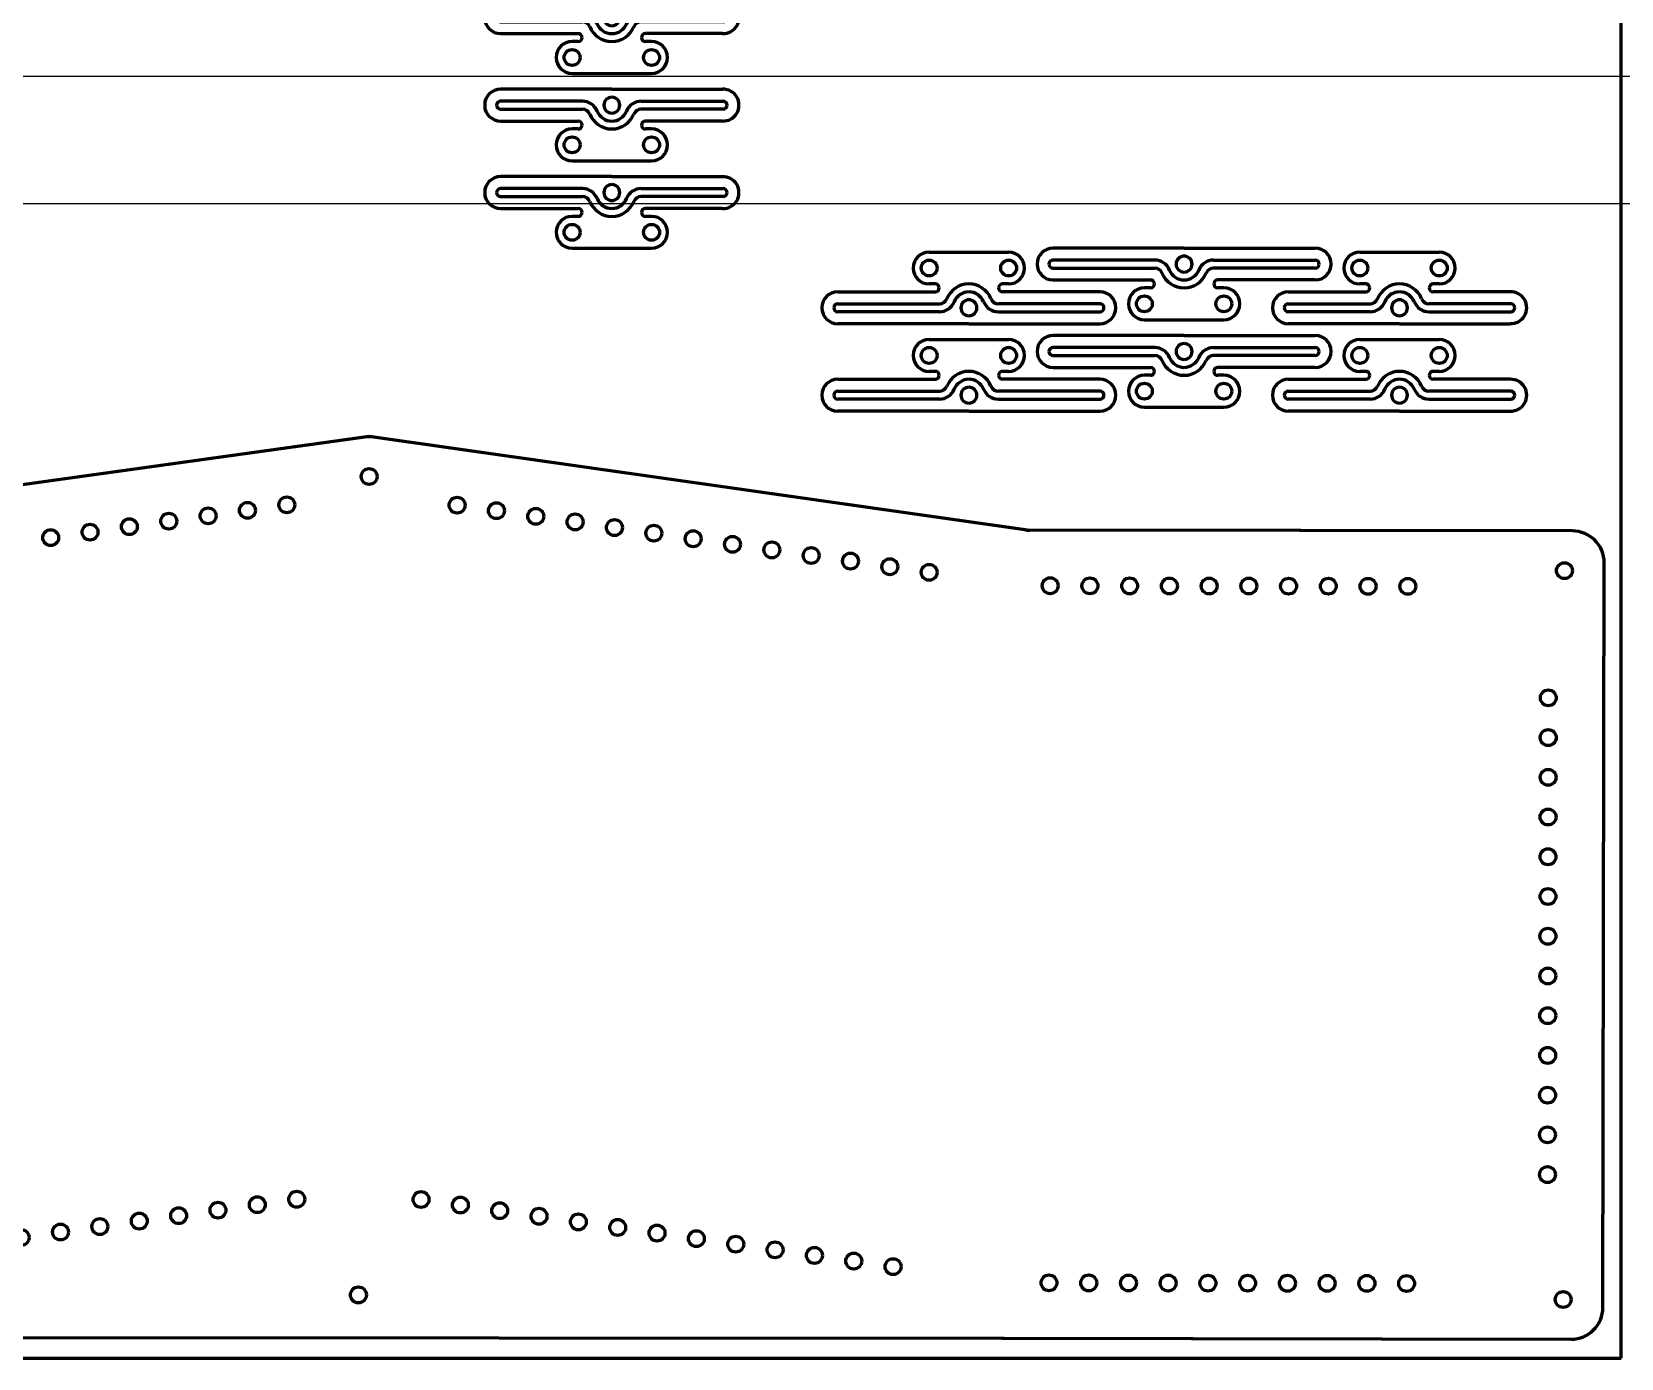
# Model space of a CAD drawing. Header units: millimetres. Extents: x -679 to -279, y -557 to -57.
# Drawn here: x -478.6 to -278.6, y -557.4 to -390.5 of the extents above; entities that cross this region are included whole.
import ezdxf

# ---------------------------------------------------------------- set-up
doc = ezdxf.new("R2010")
doc.units = ezdxf.units.MM
doc.linetypes.add('K5LT_BASIC', pattern=[0])
doc.linetypes.add('K5LT_THIN', pattern=[0])

# ---------------------------------------------------------------- blocks, each defined once
blk = doc.blocks.new('U0')
at = {"color": 150, "linetype": 'K5LT_BASIC', "lineweight": 60, "true_color": 0x0080ff}
for p, q in [((-278.64, -557.4), (-278.64, -57.4)), ((-678.64, -557.4), (-278.64, -557.4))]:
    blk.add_line(p, q, dxfattribs=at)
blk = doc.blocks.new('U27')
at = {"color": 7, "linetype": 'K5LT_THIN', "lineweight": 18}
for p, q in [((-541.52, -547.72), (-541.52, -551.72)), ((-543.52, -549.71), (-539.52, -549.72))]:
    blk.add_line(p, q, dxfattribs=at)
blk = doc.blocks.new('U28')
at = {"color": 7, "linetype": 'K5LT_THIN', "lineweight": 18}
for p, q in [((-553.52, -551.69), (-553.52, -547.69)), ((-555.52, -549.69), (-551.52, -549.7))]:
    blk.add_line(p, q, dxfattribs=at)
blk = doc.blocks.new('U29')
at = {"color": 7, "linetype": 'K5LT_THIN', "lineweight": 18}
for p, q in [((-553.52, -551.69), (-553.52, -547.69)), ((-555.52, -549.69), (-551.52, -549.7))]:
    blk.add_line(p, q, dxfattribs=at)
blk = doc.blocks.new('U30')
at = {"color": 7, "linetype": 'K5LT_THIN', "lineweight": 18}
for p, q in [((-541.52, -547.72), (-541.52, -551.72)), ((-543.52, -549.71), (-539.52, -549.72))]:
    blk.add_line(p, q, dxfattribs=at)
blk = doc.blocks.new('U31')
at = {"color": 7, "linetype": 'K5LT_THIN', "lineweight": 18}
for p, q in [((-553.51, -542.69), (-553.5, -538.69)), ((-555.51, -540.69), (-551.51, -540.7))]:
    blk.add_line(p, q, dxfattribs=at)
blk = doc.blocks.new('U32')
at = {"color": 7, "linetype": 'K5LT_THIN', "lineweight": 18}
for p, q in [((-541.5, -538.72), (-541.51, -542.72)), ((-543.51, -540.71), (-539.51, -540.72))]:
    blk.add_line(p, q, dxfattribs=at)
blk = doc.blocks.new('U26')
at = {"color": 150, "linetype": 'K5LT_BASIC', "lineweight": 60, "true_color": 0x0080ff}
for p, q in [((-436.18, -441.4), (-519.61, -453.02)), ((-436.74, -441.47), (-519.33, -452.98)), ((-353.38, -453.18), (-436.18, -441.4)), ((-353.65, -453.14), (-435.62, -441.47)), ((-580.36, -452.92), (-519.89, -453.02)), ((-580.36, -452.92), (-519.61, -453.02)), ((-284.78, -453.29), (-353.38, -453.18)), ((-284.78, -453.29), (-353.1, -453.18)), ((-584.36, -456.91), (-584.52, -550.64)), ((-584.36, -456.91), (-584.52, -550.64)), ((-280.94, -551.02), (-280.78, -457.3)), ((-280.94, -551.02), (-280.78, -457.3)), ((-551.51, -540.7), (-543.51, -540.71)), ((-553.53, -552.69), (-553.51, -542.69)), ((-541.51, -542.72), (-541.53, -552.72)), ((-580.53, -554.65), (-555.53, -554.69)), ((-580.53, -554.65), (-555.53, -554.69)), ((-539.53, -554.72), (-519.81, -554.75)), ((-539.53, -554.72), (-519.53, -554.75)), ((-519.81, -554.75), (-356.28, -554.89)), ((-356.56, -554.89), (-284.95, -555.01)), ((-356.28, -554.89), (-284.95, -555.01))]:
    blk.add_line(p, q, dxfattribs=at)
for centre in [(-436.19, -446.44), (-451.5, -450.69), (-446.55, -450), (-425.12, -450.04), (-420.17, -450.74), (-466.36, -452.75), (-461.4, -452.06), (-456.45, -451.38), (-415.22, -451.45), (-410.27, -452.15), (-405.32, -452.86), (-481.21, -454.81), (-476.26, -454.13), (-471.31, -453.44), (-400.37, -453.56), (-395.42, -454.27), (-390.47, -454.97), (-496.07, -456.88), (-491.12, -456.19), (-486.17, -455.5), (-385.52, -455.67), (-380.57, -456.38), (-579.36, -457.92), (-505.98, -458.25), (-501.02, -457.56), (-375.62, -457.08), (-370.67, -457.79), (-365.72, -458.49), (-285.78, -458.29), (-562.37, -459.95), (-557.37, -459.96), (-552.37, -459.97), (-547.37, -459.97), (-542.37, -459.98), (-537.37, -459.99), (-532.37, -460), (-527.37, -460.01), (-350.49, -460.18), (-345.49, -460.19), (-340.49, -460.2), (-335.49, -460.21), (-330.49, -460.22), (-325.49, -460.22), (-320.49, -460.23), (-315.49, -460.24), (-310.49, -460.25), (-305.49, -460.26), (-577.39, -473.79), (-287.81, -474.29), (-577.4, -478.79), (-287.82, -479.29), (-577.41, -483.79), (-287.83, -484.29), (-577.42, -488.79), (-287.84, -489.29), (-577.43, -493.79), (-287.85, -494.29), (-577.43, -498.79), (-287.85, -499.29), (-577.44, -503.79), (-287.86, -504.29), (-577.45, -508.79), (-287.87, -509.29), (-577.46, -513.79), (-287.88, -514.29), (-577.47, -518.79), (-287.89, -519.29), (-577.48, -523.79), (-287.9, -524.29), (-577.49, -528.79), (-287.91, -529.29), (-577.49, -533.79), (-287.91, -534.29), (-455.21, -538.77), (-450.26, -538.08), (-445.3, -537.39), (-429.66, -537.42), (-424.71, -538.12), (-419.76, -538.83), (-470.07, -540.83), (-465.11, -540.14), (-460.16, -539.46), (-414.81, -539.53), (-409.86, -540.24), (-404.91, -540.94), (-484.92, -542.89), (-479.97, -542.2), (-475.02, -541.52), (-399.96, -541.65), (-395.01, -542.35), (-499.78, -544.95), (-494.83, -544.27), (-489.88, -543.58), (-390.06, -543.05), (-385.11, -543.76), (-380.16, -544.46), (-504.73, -545.64), (-375.21, -545.17), (-370.26, -545.87), (-562.52, -547.68), (-557.52, -547.69), (-537.52, -547.72), (-532.52, -547.73), (-527.52, -547.74), (-350.64, -547.91), (-345.64, -547.92), (-340.64, -547.93), (-335.64, -547.94), (-330.64, -547.95), (-325.64, -547.95), (-320.64, -547.96), (-315.64, -547.97), (-310.64, -547.98), (-305.64, -547.99), (-579.52, -549.65), (-437.54, -549.43), (-285.94, -550.01)]:
    blk.add_circle(centre, 1, dxfattribs=at)
for centre, radius, start, end in [((-436.18, -445.43), 4, 81.9019, 97.9335), ((-580.36, -456.92), 4, 89.9019, 179.9019), ((-580.36, -456.92), 4, 89.9019, 179.9019), ((-519.89, -449.02), 4, 269.9019, 277.9335), ((-353.09, -449.18), 4, 261.9019, 269.9019), ((-284.78, -457.29), 4, 359.9019, 89.9019), ((-284.78, -457.29), 4, 359.9019, 89.9019), ((-551.51, -542.7), 2, 89.9019, 179.9019), ((-543.51, -542.71), 2, 359.9019, 89.9019), ((-580.52, -550.65), 4, 179.9019, 269.9019), ((-580.52, -550.65), 4, 179.9019, 269.9019), ((-284.94, -551.01), 4, 269.9019, 359.9019), ((-284.94, -551.01), 4, 269.9019, 359.9019), ((-555.53, -552.69), 2, 269.9019, 359.9019), ((-539.53, -552.72), 2, 179.9019, 269.9019)]:
    blk.add_arc(centre, radius, start, end, dxfattribs=at)
for name in ['U31', 'U32', 'U28', 'U29', 'U27', 'U30']:
    blk.add_blockref(name, (0, 0))
blk = doc.blocks.new('U118')
at = {"color": 150, "linetype": 'K5LT_BASIC', "lineweight": 60, "true_color": 0x0080ff}
for p, q in [((-365.72, -418.2), (-355.72, -418.2)), ((-377.22, -423.2), (-364.95, -423.2)), ((-364.95, -422.2), (-365.72, -422.2)), ((-355.72, -422.2), (-356.48, -422.2)), ((-344.22, -423.2), (-356.48, -423.2)), ((-377.22, -424.7), (-364.43, -424.7)), ((-364.43, -425.7), (-377.22, -425.7)), ((-344.22, -424.7), (-357.01, -424.7)), ((-357.01, -425.7), (-344.22, -425.7)), ((-360.72, -427.2), (-377.22, -427.2)), ((-360.72, -427.2), (-344.22, -427.2))]:
    blk.add_line(p, q, dxfattribs=at)
for centre in [(-365.72, -420.2), (-355.72, -420.2)]:
    blk.add_circle(centre, 1, dxfattribs=at)
for centre, radius, start, end in [((-365.72, -420.2), 2, 90, 270), ((-355.72, -420.2), 2, 270, 90), ((-377.22, -425.2), 2, 90, 270), ((-364.95, -422.7), 0.5, 0, 90), ((-364.95, -422.7), 0.5, 270, 0), ((-360.72, -425.2), 3, 22.0243, 157.9757), ((-360.72, -425.2), 2, 90, 157.9757), ((-360.72, -425.2), 2, 22.0243, 90), ((-356.48, -422.7), 0.5, 90, 180), ((-356.48, -422.7), 0.5, 180, 270), ((-344.22, -425.2), 2, 270, 90), ((-377.22, -425.2), 0.5, 90, 180), ((-377.22, -425.2), 0.5, 180, 270), ((-364.43, -423.7), 1, 270, 337.9757), ((-364.43, -423.7), 2, 270, 337.9757), ((-360.72, -425.2), 1, 90, 270), ((-360.72, -425.2), 1, 270, 90), ((-357.01, -423.7), 2, 202.0243, 270), ((-357.01, -423.7), 1, 202.0243, 270), ((-344.22, -425.2), 0.5, 0, 90), ((-344.22, -425.2), 0.5, 270, 0)]:
    blk.add_arc(centre, radius, start, end, dxfattribs=at)
blk = doc.blocks.new('U119')
at = {"color": 150, "linetype": 'K5LT_BASIC', "lineweight": 60, "true_color": 0x0080ff}
for p, q in [((-365.72, -429.2), (-355.72, -429.2)), ((-364.95, -433.2), (-365.72, -433.2)), ((-355.72, -433.2), (-356.48, -433.2)), ((-377.22, -434.2), (-364.95, -434.2)), ((-377.22, -435.7), (-364.43, -435.7)), ((-344.22, -435.7), (-357.01, -435.7)), ((-344.22, -434.2), (-356.48, -434.2)), ((-364.43, -436.7), (-377.22, -436.7)), ((-357.01, -436.7), (-344.22, -436.7)), ((-360.72, -438.2), (-377.22, -438.2)), ((-360.72, -438.2), (-344.22, -438.2))]:
    blk.add_line(p, q, dxfattribs=at)
for centre in [(-365.72, -431.2), (-355.72, -431.2)]:
    blk.add_circle(centre, 1, dxfattribs=at)
for centre, radius, start, end in [((-365.72, -431.2), 2, 90, 270), ((-355.72, -431.2), 2, 270, 90), ((-364.95, -433.7), 0.5, 0, 90), ((-364.95, -433.7), 0.5, 270, 0), ((-360.72, -436.2), 3, 22.0243, 157.9757), ((-356.48, -433.7), 0.5, 90, 180), ((-356.48, -433.7), 0.5, 180, 270), ((-377.22, -436.2), 2, 90, 270), ((-377.22, -436.2), 0.5, 90, 180), ((-364.43, -434.7), 1, 270, 337.9757), ((-364.43, -434.7), 2, 270, 337.9757), ((-360.72, -436.2), 2, 90, 157.9757), ((-360.72, -436.2), 1, 90, 270), ((-360.72, -436.2), 2, 22.0243, 90), ((-360.72, -436.2), 1, 270, 90), ((-357.01, -434.7), 2, 202.0243, 270), ((-357.01, -434.7), 1, 202.0243, 270), ((-344.22, -436.2), 2, 270, 90), ((-344.22, -436.2), 0.5, 0, 90), ((-377.22, -436.2), 0.5, 180, 270), ((-344.22, -436.2), 0.5, 270, 0)]:
    blk.add_arc(centre, radius, start, end, dxfattribs=at)
blk = doc.blocks.new('U120')
at = {"color": 150, "linetype": 'K5LT_BASIC', "lineweight": 60, "true_color": 0x0080ff}
for p, q in [((-333.64, -428.7), (-350.14, -428.7)), ((-333.64, -428.7), (-317.14, -428.7)), ((-337.34, -430.2), (-350.14, -430.2)), ((-350.14, -431.2), (-337.34, -431.2)), ((-329.93, -430.2), (-317.14, -430.2)), ((-317.14, -431.2), (-329.93, -431.2)), ((-350.14, -432.7), (-337.87, -432.7)), ((-337.87, -433.7), (-338.64, -433.7)), ((-317.14, -432.7), (-329.4, -432.7)), ((-328.64, -433.7), (-329.4, -433.7)), ((-338.64, -437.7), (-328.64, -437.7))]:
    blk.add_line(p, q, dxfattribs=at)
for centre in [(-338.64, -435.7), (-328.64, -435.7)]:
    blk.add_circle(centre, 1, dxfattribs=at)
for centre, radius, start, end in [((-350.14, -430.7), 2, 90, 270), ((-333.64, -430.7), 1, 90, 270), ((-333.64, -430.7), 1, 270, 90), ((-317.14, -430.7), 2, 270, 90), ((-350.14, -430.7), 0.5, 90, 180), ((-350.14, -430.7), 0.5, 180, 270), ((-337.34, -432.2), 2, 22.0243, 90), ((-337.34, -432.2), 1, 22.0243, 90), ((-333.64, -430.7), 3, 202.0243, 337.9757), ((-333.64, -430.7), 2, 202.0243, 270), ((-333.64, -430.7), 2, 270, 337.9757), ((-329.93, -432.2), 2, 90, 157.9757), ((-329.93, -432.2), 1, 90, 157.9757), ((-317.14, -430.7), 0.5, 0, 90), ((-317.14, -430.7), 0.5, 270, 0), ((-338.64, -435.7), 2, 90, 270), ((-337.87, -433.2), 0.5, 0, 90), ((-337.87, -433.2), 0.5, 270, 0), ((-329.4, -433.2), 0.5, 90, 180), ((-329.4, -433.2), 0.5, 180, 270), ((-328.64, -435.7), 2, 270, 90)]:
    blk.add_arc(centre, radius, start, end, dxfattribs=at)
blk = doc.blocks.new('U121')
at = {"color": 150, "linetype": 'K5LT_BASIC', "lineweight": 60, "true_color": 0x0080ff}
for p, q in [((-333.64, -417.7), (-350.14, -417.7)), ((-333.64, -417.7), (-317.14, -417.7)), ((-337.34, -419.2), (-350.14, -419.2)), ((-329.93, -419.2), (-317.14, -419.2)), ((-350.14, -420.2), (-337.34, -420.2)), ((-350.14, -421.7), (-337.87, -421.7)), ((-317.14, -420.2), (-329.93, -420.2)), ((-317.14, -421.7), (-329.4, -421.7)), ((-337.87, -422.7), (-338.64, -422.7)), ((-328.64, -422.7), (-329.4, -422.7)), ((-338.64, -426.7), (-328.64, -426.7))]:
    blk.add_line(p, q, dxfattribs=at)
for centre in [(-338.64, -424.7), (-328.64, -424.7)]:
    blk.add_circle(centre, 1, dxfattribs=at)
for centre, radius, start, end in [((-350.14, -419.7), 2, 90, 270), ((-317.14, -419.7), 2, 270, 90), ((-350.14, -419.7), 0.5, 90, 180), ((-350.14, -419.7), 0.5, 180, 270), ((-337.34, -421.2), 2, 22.0243, 90), ((-333.64, -419.7), 1, 90, 270), ((-333.64, -419.7), 1, 270, 90), ((-329.93, -421.2), 2, 90, 157.9757), ((-317.14, -419.7), 0.5, 0, 90), ((-317.14, -419.7), 0.5, 270, 0), ((-337.87, -422.2), 0.5, 0, 90), ((-337.34, -421.2), 1, 22.0243, 90), ((-333.64, -419.7), 3, 202.0243, 337.9757), ((-333.64, -419.7), 2, 202.0243, 270), ((-333.64, -419.7), 2, 270, 337.9757), ((-329.93, -421.2), 1, 90, 157.9757), ((-329.4, -422.2), 0.5, 90, 180), ((-338.64, -424.7), 2, 90, 270), ((-337.87, -422.2), 0.5, 270, 0), ((-329.4, -422.2), 0.5, 180, 270), ((-328.64, -424.7), 2, 270, 90)]:
    blk.add_arc(centre, radius, start, end, dxfattribs=at)
blk = doc.blocks.new('U122')
at = {"color": 150, "linetype": 'K5LT_BASIC', "lineweight": 60, "true_color": 0x0080ff}
for p, q in [((-311.53, -418.2), (-301.53, -418.2)), ((-320.53, -423.2), (-310.77, -423.2)), ((-310.77, -422.2), (-311.53, -422.2)), ((-301.53, -422.2), (-302.3, -422.2)), ((-292.62, -423.2), (-302.3, -423.2)), ((-320.53, -424.7), (-310.24, -424.7)), ((-310.24, -425.7), (-320.53, -425.7)), ((-292.53, -424.7), (-302.82, -424.7)), ((-302.82, -425.7), (-292.53, -425.7)), ((-306.53, -427.2), (-320.53, -427.2)), ((-306.53, -427.2), (-292.62, -427.2))]:
    blk.add_line(p, q, dxfattribs=at)
for centre in [(-311.53, -420.2), (-301.53, -420.2)]:
    blk.add_circle(centre, 1, dxfattribs=at)
for centre, radius, start, end in [((-311.53, -420.2), 2, 90, 180), ((-301.53, -420.2), 2, 0, 90), ((-311.53, -420.2), 2, 180, 270), ((-301.53, -420.2), 2, 270, 0), ((-320.53, -425.2), 2, 90, 270), ((-310.77, -422.7), 0.5, 0, 90), ((-310.77, -422.7), 0.5, 270, 0), ((-306.53, -425.2), 3, 22.0243, 157.9757), ((-306.53, -425.2), 2, 90, 157.9757), ((-306.53, -425.2), 2, 22.0243, 90), ((-302.3, -422.7), 0.5, 90, 180), ((-302.3, -422.7), 0.5, 180, 270), ((-292.53, -425.2), 2, 267.6087, 92.3913), ((-320.53, -425.2), 0.5, 90, 180), ((-320.53, -425.2), 0.5, 180, 270), ((-310.24, -423.7), 1, 270, 337.9757), ((-310.24, -423.7), 2, 270, 337.9757), ((-306.53, -425.2), 1, 90, 270), ((-306.53, -425.2), 1, 270, 90), ((-302.82, -423.7), 2, 202.0243, 270), ((-302.82, -423.7), 1, 202.0243, 270), ((-292.53, -425.2), 0.5, 0, 90), ((-292.53, -425.2), 0.5, 270, 0)]:
    blk.add_arc(centre, radius, start, end, dxfattribs=at)
blk = doc.blocks.new('U123')
at = {"color": 150, "linetype": 'K5LT_BASIC', "lineweight": 60, "true_color": 0x0080ff}
for p, q in [((-311.53, -429.2), (-301.53, -429.2)), ((-310.77, -433.2), (-311.53, -433.2)), ((-301.53, -433.2), (-302.3, -433.2)), ((-320.53, -434.2), (-310.77, -434.2)), ((-320.53, -435.7), (-310.24, -435.7)), ((-292.53, -435.7), (-302.82, -435.7)), ((-292.62, -434.2), (-302.3, -434.2)), ((-310.24, -436.7), (-320.53, -436.7)), ((-302.82, -436.7), (-292.53, -436.7)), ((-306.53, -438.2), (-320.53, -438.2)), ((-306.53, -438.2), (-292.62, -438.2))]:
    blk.add_line(p, q, dxfattribs=at)
for centre in [(-311.53, -431.2), (-301.53, -431.2)]:
    blk.add_circle(centre, 1, dxfattribs=at)
for centre, radius, start, end in [((-311.53, -431.2), 2, 90, 180), ((-301.53, -431.2), 2, 0, 90), ((-311.53, -431.2), 2, 180, 270), ((-301.53, -431.2), 2, 270, 0), ((-310.77, -433.7), 0.5, 0, 90), ((-310.77, -433.7), 0.5, 270, 0), ((-306.53, -436.2), 3, 22.0243, 157.9757), ((-302.3, -433.7), 0.5, 90, 180), ((-302.3, -433.7), 0.5, 180, 270), ((-320.53, -436.2), 2, 90, 270), ((-320.53, -436.2), 0.5, 90, 180), ((-310.24, -434.7), 1, 270, 337.9757), ((-310.24, -434.7), 2, 270, 337.9757), ((-306.53, -436.2), 2, 90, 157.9757), ((-306.53, -436.2), 1, 90, 270), ((-306.53, -436.2), 2, 22.0243, 90), ((-306.53, -436.2), 1, 270, 90), ((-302.82, -434.7), 2, 202.0243, 270), ((-302.82, -434.7), 1, 202.0243, 270), ((-292.53, -436.2), 2, 267.6087, 92.3913), ((-292.53, -436.2), 0.5, 0, 90), ((-320.53, -436.2), 0.5, 180, 270), ((-292.53, -436.2), 0.5, 270, 0)]:
    blk.add_arc(centre, radius, start, end, dxfattribs=at)
blk = doc.blocks.new('U124')
at = {"color": 150, "linetype": 'K5LT_BASIC', "lineweight": 60, "true_color": 0x0080ff}
for p, q in [((-405.65, -408.7), (-419.65, -408.7)), ((-405.65, -408.7), (-391.74, -408.7)), ((-409.36, -410.2), (-419.65, -410.2)), ((-419.65, -411.2), (-409.36, -411.2)), ((-401.95, -410.2), (-391.65, -410.2)), ((-391.65, -411.2), (-401.95, -411.2)), ((-419.65, -412.7), (-409.89, -412.7)), ((-409.89, -413.7), (-410.65, -413.7)), ((-391.74, -412.7), (-401.42, -412.7)), ((-400.65, -413.7), (-401.42, -413.7)), ((-410.65, -417.7), (-400.65, -417.7))]:
    blk.add_line(p, q, dxfattribs=at)
for centre in [(-410.65, -415.7), (-400.65, -415.7)]:
    blk.add_circle(centre, 1, dxfattribs=at)
for centre, radius, start, end in [((-419.65, -410.7), 2, 90, 270), ((-405.65, -410.7), 1, 90, 270), ((-405.65, -410.7), 1, 270, 90), ((-391.65, -410.7), 2, 267.6087, 92.3913), ((-419.65, -410.7), 0.5, 90, 180), ((-419.65, -410.7), 0.5, 180, 270), ((-409.36, -412.2), 2, 22.0243, 90), ((-409.36, -412.2), 1, 22.0243, 90), ((-405.65, -410.7), 3, 202.0243, 337.9757), ((-405.65, -410.7), 2, 202.0243, 270), ((-405.65, -410.7), 2, 270, 337.9757), ((-401.95, -412.2), 2, 90, 157.9757), ((-401.95, -412.2), 1, 90, 157.9757), ((-391.65, -410.7), 0.5, 0, 90), ((-391.65, -410.7), 0.5, 270, 0), ((-410.65, -415.7), 2, 90, 180), ((-409.89, -413.2), 0.5, 0, 90), ((-409.89, -413.2), 0.5, 270, 0), ((-401.42, -413.2), 0.5, 90, 180), ((-401.42, -413.2), 0.5, 180, 270), ((-400.65, -415.7), 2, 0, 90), ((-410.65, -415.7), 2, 180, 270), ((-400.65, -415.7), 2, 270, 0)]:
    blk.add_arc(centre, radius, start, end, dxfattribs=at)
blk = doc.blocks.new('U125')
at = {"color": 150, "linetype": 'K5LT_BASIC', "lineweight": 60, "true_color": 0x0080ff}
for p, q in [((-405.65, -397.7), (-419.65, -397.7)), ((-405.65, -397.7), (-391.74, -397.7)), ((-409.36, -399.2), (-419.65, -399.2)), ((-401.95, -399.2), (-391.65, -399.2)), ((-419.65, -400.2), (-409.36, -400.2)), ((-419.65, -401.7), (-409.89, -401.7)), ((-391.65, -400.2), (-401.95, -400.2)), ((-391.74, -401.7), (-401.42, -401.7)), ((-409.89, -402.7), (-410.65, -402.7)), ((-400.65, -402.7), (-401.42, -402.7)), ((-410.65, -406.7), (-400.65, -406.7))]:
    blk.add_line(p, q, dxfattribs=at)
for centre in [(-410.65, -404.7), (-400.65, -404.7)]:
    blk.add_circle(centre, 1, dxfattribs=at)
for centre, radius, start, end in [((-419.65, -399.7), 2, 90, 270), ((-391.65, -399.7), 2, 267.6087, 92.3913), ((-419.65, -399.7), 0.5, 90, 180), ((-419.65, -399.7), 0.5, 180, 270), ((-409.36, -401.2), 2, 22.0243, 90), ((-405.65, -399.7), 1, 90, 270), ((-405.65, -399.7), 1, 270, 90), ((-401.95, -401.2), 2, 90, 157.9757), ((-391.65, -399.7), 0.5, 0, 90), ((-391.65, -399.7), 0.5, 270, 0), ((-409.89, -402.2), 0.5, 0, 90), ((-409.36, -401.2), 1, 22.0243, 90), ((-405.65, -399.7), 3, 202.0243, 337.9757), ((-405.65, -399.7), 2, 202.0243, 270), ((-405.65, -399.7), 2, 270, 337.9757), ((-401.95, -401.2), 1, 90, 157.9757), ((-401.42, -402.2), 0.5, 90, 180), ((-410.65, -404.7), 2, 90, 180), ((-409.89, -402.2), 0.5, 270, 0), ((-401.42, -402.2), 0.5, 180, 270), ((-400.65, -404.7), 2, 0, 90), ((-410.65, -404.7), 2, 180, 270), ((-400.65, -404.7), 2, 270, 0)]:
    blk.add_arc(centre, radius, start, end, dxfattribs=at)
blk = doc.blocks.new('U126')
at = {"color": 150, "linetype": 'K5LT_BASIC', "lineweight": 60, "true_color": 0x0080ff}
for p, q in [((-405.65, -386.7), (-419.65, -386.7)), ((-405.65, -386.7), (-391.74, -386.7)), ((-409.36, -388.2), (-419.65, -388.2)), ((-419.65, -389.2), (-409.36, -389.2)), ((-401.95, -388.2), (-391.65, -388.2)), ((-391.65, -389.2), (-401.95, -389.2)), ((-419.65, -390.7), (-409.89, -390.7)), ((-409.89, -391.7), (-410.65, -391.7)), ((-391.74, -390.7), (-401.42, -390.7)), ((-400.65, -391.7), (-401.42, -391.7)), ((-410.65, -395.7), (-400.65, -395.7))]:
    blk.add_line(p, q, dxfattribs=at)
for centre in [(-410.65, -393.7), (-400.65, -393.7)]:
    blk.add_circle(centre, 1, dxfattribs=at)
for centre, radius, start, end in [((-419.65, -388.7), 2, 90, 270), ((-405.65, -388.7), 1, 90, 270), ((-405.65, -388.7), 1, 270, 90), ((-391.65, -388.7), 2, 267.6087, 92.3913), ((-419.65, -388.7), 0.5, 90, 180), ((-419.65, -388.7), 0.5, 180, 270), ((-409.36, -390.2), 2, 22.0243, 90), ((-409.36, -390.2), 1, 22.0243, 90), ((-405.65, -388.7), 3, 202.0243, 337.9757), ((-405.65, -388.7), 2, 202.0243, 270), ((-405.65, -388.7), 2, 270, 337.9757), ((-401.95, -390.2), 2, 90, 157.9757), ((-401.95, -390.2), 1, 90, 157.9757), ((-391.65, -388.7), 0.5, 0, 90), ((-391.65, -388.7), 0.5, 270, 0), ((-410.65, -393.7), 2, 90, 180), ((-409.89, -391.2), 0.5, 0, 90), ((-409.89, -391.2), 0.5, 270, 0), ((-401.42, -391.2), 0.5, 90, 180), ((-401.42, -391.2), 0.5, 180, 270), ((-400.65, -393.7), 2, 0, 90), ((-410.65, -393.7), 2, 180, 270), ((-400.65, -393.7), 2, 270, 0)]:
    blk.add_arc(centre, radius, start, end, dxfattribs=at)

msp = doc.modelspace()

# ---------------------------------------------------------------- linework, layer by layer
at = {"color": 232, "true_color": 0xc52b79}
for p in [(76.37, -396.06), (136.15, -396.06), (76.37, -412.06)]:
    msp.add_xline(p, (1, 0), dxfattribs=at)

# ---------------------------------------------------------------- block references
for name in ['U0', 'U126', 'U125', 'U124', 'U121', 'U118', 'U122', 'U119', 'U120', 'U123', 'U26']:
    msp.add_blockref(name, (0, 0))

doc.saveas('drawing.dxf')
